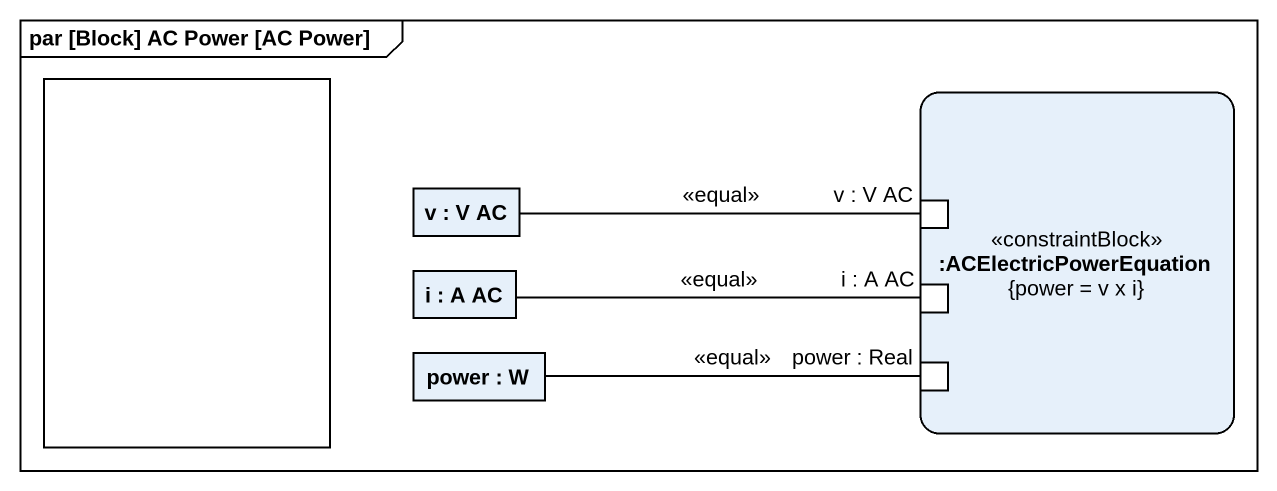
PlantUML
@startuml
mainframe par [Block] AC Power [AC Power]
rectangle " " as rectangle1
rectangle ":ACElectricPowerEquation\n{power = v x i}" as ACElectricPowerEquation <<constraintBlock>> {
  port "v : V AC" as v_V_AC
  port "i : A AC" as i_A_AC
  port "power : Real" as power_Real
}
rectangle "v : V AC" as v
rectangle "i : A AC" as i
rectangle "power : W" as power
v -right- v_V_AC : <<equal>>
i -right- i_A_AC : <<equal>>
power -right- power_Real : <<equal>>
@enduml
